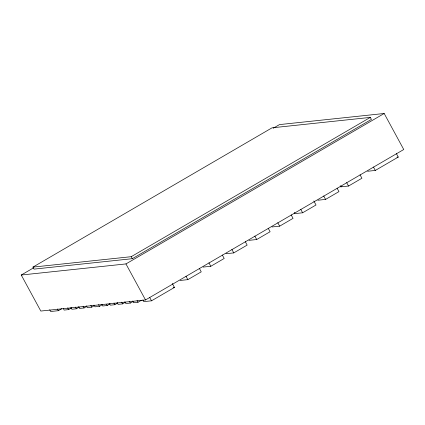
<?xml version="1.0" encoding="UTF-8"?>
<svg xmlns="http://www.w3.org/2000/svg" width="425" height="425" viewBox="0 0 425 425"><rect width="100%" height="100%" fill="white"/><g stroke="black" fill="none" stroke-linecap="round" stroke-linejoin="round"><path stroke-width="0.64" d="M32.938 267.113L272.043 127.824L370.324 117.401L371.413 119.404L132.308 258.692L34.027 269.115L32.938 267.113L131.224 256.689L370.324 117.401M273.185 128.265L279.48 124.594L384.189 113.491L403.75 149.52L145.52 299.949L40.811 311.052L21.25 275.028L33.846 267.686M21.25 275.028L125.959 263.92L384.189 113.491M49.72 309.793L50.649 311.509L58.358 310.691L61.721 308.736M63.208 308.364L64.143 310.08L68.637 309.602L71.437 307.971M70.917 307.546L71.852 309.262L76.346 308.784L79.146 307.153M78.625 306.728L79.56 308.444L84.054 307.966L86.854 306.335M86.333 305.91L87.268 307.626L91.763 307.147L94.562 305.517M94.042 305.092L94.977 306.808L99.471 306.335L102.271 304.704M101.75 304.273L102.685 305.989L107.18 305.517L109.979 303.886M109.459 303.461L110.394 305.177L114.888 304.698L117.688 303.067M117.167 302.642L118.102 304.358L122.597 303.88L125.396 302.249M124.876 301.824L125.811 303.54L130.305 303.062L133.105 301.431M132.584 301.006L133.519 302.722L138.013 302.244L141.371 300.289M340.197 185.714L340.818 186.857L341.934 186.208M142.864 299.917L143.793 301.633L151.502 300.815L174.457 287.443L172.284 283.438M180.142 280.457L187.85 279.645L201.238 271.841L199.373 268.409M203.092 267.086L210.8 266.273L224.193 258.469L222.328 255.037M226.047 253.714L233.755 252.902L247.143 245.097L245.283 241.666M249.002 240.343L256.711 239.53L270.098 231.726L268.233 228.294M271.952 226.971L279.661 226.158L293.053 218.354L291.189 214.923M294.286 212.458L294.908 213.6L302.616 212.787L316.009 204.983L313.831 200.982M317.863 200.228L325.571 199.41L338.959 191.611L337.099 188.179M340.818 186.857L348.527 186.038L361.914 178.24L360.049 174.808M367.593 171.259L375.302 170.441L398.257 157.069L396.397 153.637M396.971 157.208L398.257 157.069M173.172 287.582L174.457 287.443M373.442 167.009L375.302 170.441M346.662 182.612L348.527 186.038M323.707 195.983L325.571 199.41M300.751 209.355L302.616 212.787M277.801 222.727L279.661 226.158M254.846 236.098L256.711 239.53M231.891 249.47L233.755 252.902M208.941 262.841L210.8 266.273M185.985 276.213L187.85 279.645M131.224 256.689L132.308 258.692M149.643 297.383L151.502 300.815M125.959 263.92L145.52 299.949M137.084 300.528L138.013 302.244M129.375 301.346L130.305 303.062M121.667 302.164L122.597 303.88M113.958 302.983L114.888 304.698M106.558 304.369L107.18 305.517M98.542 304.619L99.471 306.335M90.833 305.432L91.763 307.147M83.125 306.25L84.054 307.966M75.416 307.068L76.346 308.784M67.708 307.886L68.637 309.602M57.428 308.975L58.358 310.691"/></g></svg>
